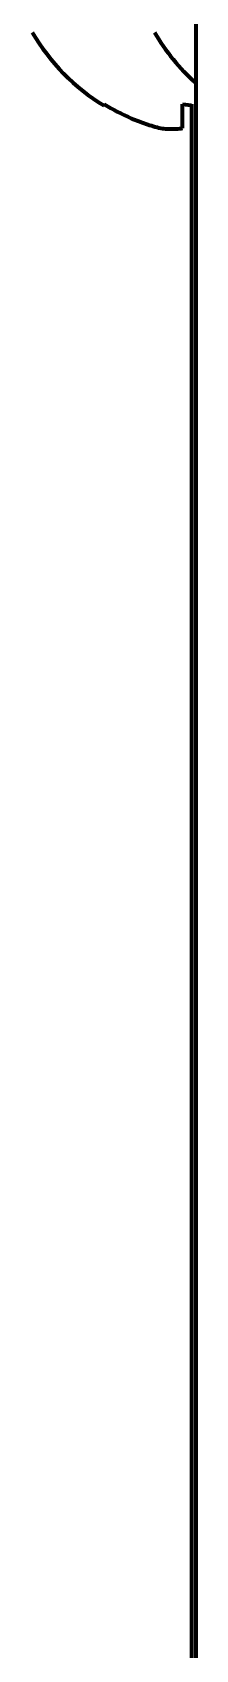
# Model space of a CAD drawing. Header units: inches. Extents: x -3055 to 7244, y 299 to 5591.
# Drawn here: x 2800.37 to 2804.12, y 2055.82 to 2092.82 of the extents above; entities that cross this region are included whole.
import ezdxf

# ---------------------------------------------------------------- set-up
doc = ezdxf.new("R2010")
doc.units = ezdxf.units.IN

msp = doc.modelspace()

# ---------------------------------------------------------------- linework, layer by layer
at = {"linetype": 'Continuous', "lineweight": 70}
for p, q in [((2804.118, 2094.523), (2804.118, 2014.073)), ((2802.019, 2091.145), (2802.019, 2091.178)), ((2803.819, 2091.178), (2804.017, 2091.157)), ((2804.019, 2091.178), (2804.019, 2014.123))]:
    msp.add_line(p, q, dxfattribs=at)
for centre, end in [((2804.517, 2095.243), 238.6273), ((2807.317, 2095.243), 228.2068)]:
    msp.add_arc(centre, 4.8, 210.3012, end, dxfattribs=at)
msp.add_open_spline([(2802.019, 2091.178), (2802.221, 2091.054), (2802.431, 2090.946), (2802.756, 2090.808), (2802.866, 2090.766), (2803.09, 2090.691), (2803.203, 2090.657), (2803.319, 2090.628)], degree=3, knots=[0, 0, 0, 0, 0.5, 0.5, 0.75, 0.75, 1, 1, 1, 1], dxfattribs=at)
for points in [[(2803.819, 2090.628), (2803.819, 2090.641), (2803.819, 2090.671), (2803.819, 2090.722), (2803.819, 2090.778), (2803.819, 2090.839), (2803.819, 2090.906), (2803.819, 2090.98), (2803.819, 2091.068), (2803.819, 2091.139), (2803.819, 2091.178)], [(2803.319, 2090.628), (2803.342, 2090.625), (2803.39, 2090.619), (2803.461, 2090.614), (2803.533, 2090.612), (2803.604, 2090.612), (2803.675, 2090.614), (2803.747, 2090.619), (2803.795, 2090.625), (2803.819, 2090.628)]]:
    msp.add_open_spline(points, degree=3, dxfattribs=at)

doc.saveas('drawing.dxf')
